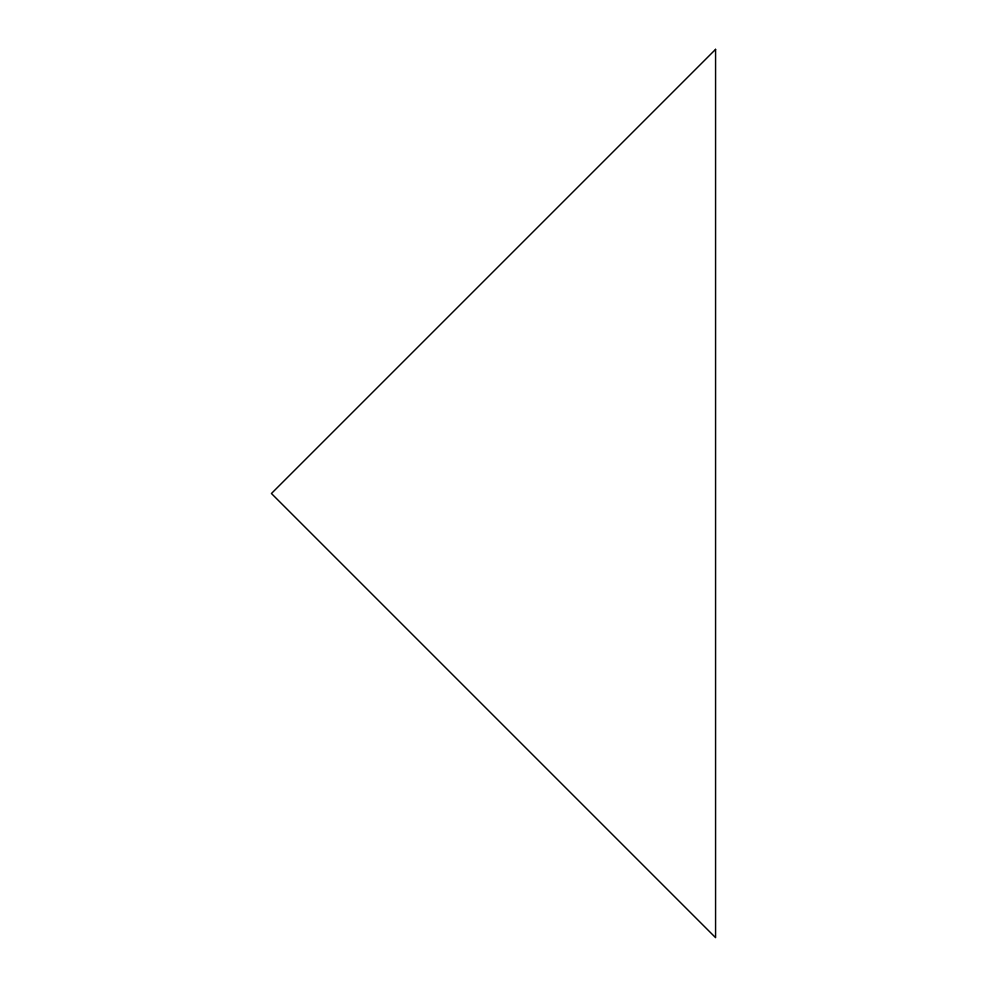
<?xml version="1.0" encoding="UTF-8"?>
<svg xmlns="http://www.w3.org/2000/svg" width="987" height="987" viewBox="0 0 987 987"><rect width="100%" height="100%" fill="white"/><g stroke="black" fill="none" stroke-linecap="round" stroke-linejoin="round"><path stroke-width="1.48" d="M715.575 49.35L271.425 493.5L715.575 937.65L715.575 49.35"/></g></svg>
